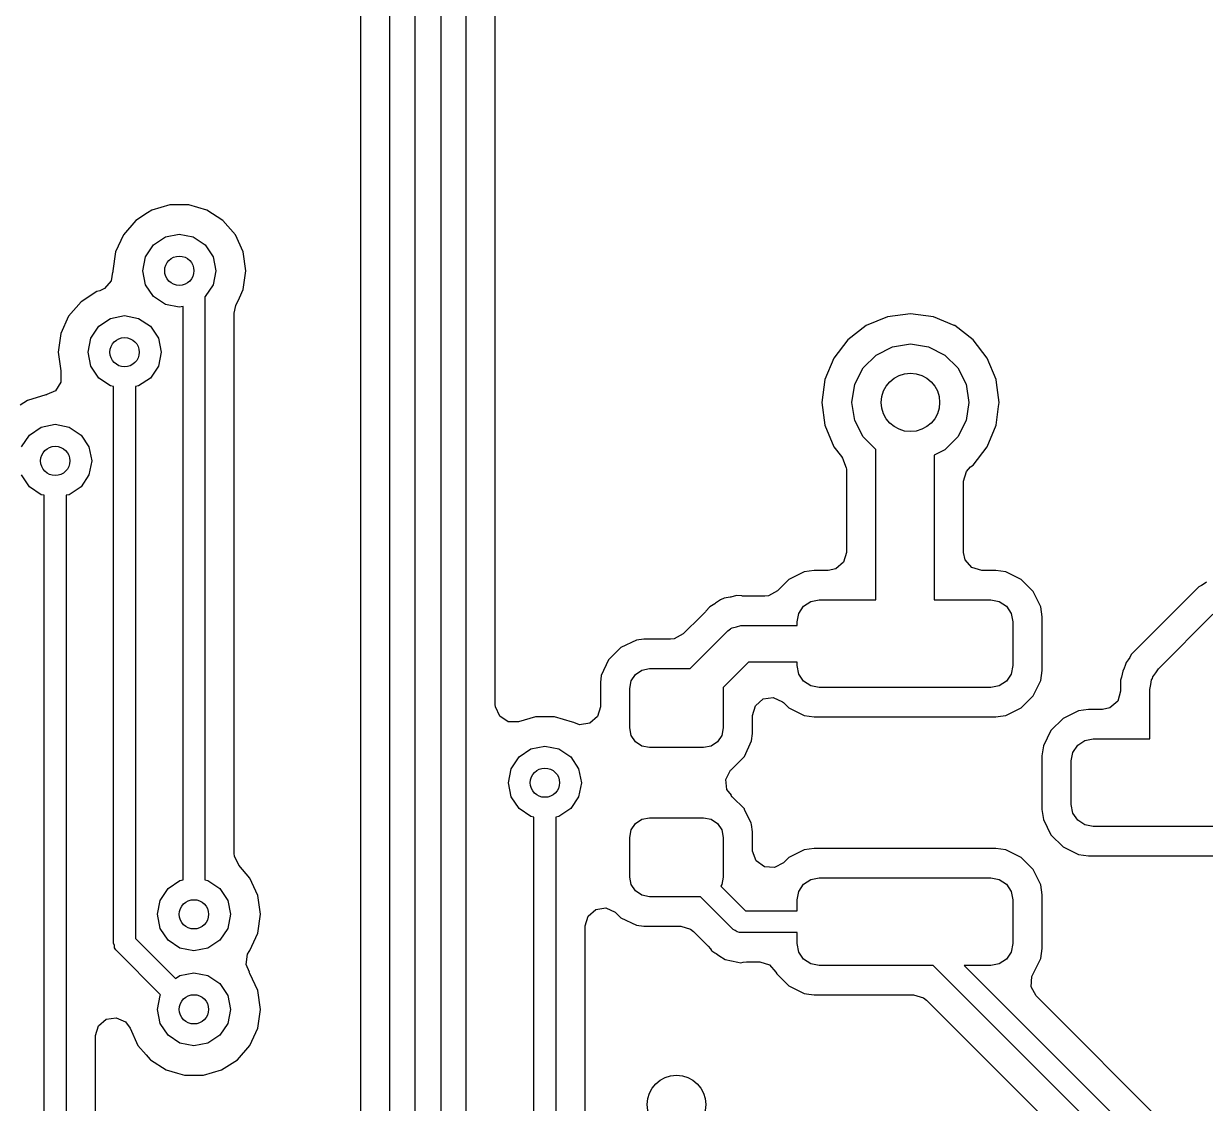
# Model space of a CAD drawing. Extents: x 0.4 to 10.6, y -8.1 to -0.4.
# Drawn here: x 5.7691 to 6.0873, y -2.2713 to -1.9807 of the extents above; entities that cross this region are included whole.
import ezdxf

# ---------------------------------------------------------------- set-up
doc = ezdxf.new("R2010")
doc.units = 0
doc.header["$MEASUREMENT"] = 0
doc.layers.add('BLACK', color=7, linetype='CONTINUOUS')

msp = doc.modelspace()

# ---------------------------------------------------------------- linework, layer by layer
at = {"layer": 'BLACK', "linetype": 'CONTINUOUS'}
for p, q in [((5.85982, -1.90754), (5.85982, -2.51857)), ((5.86772, -2.52386), (5.86772, -1.90659)), ((5.87441, -1.90798), (5.87441, -2.52525)), ((5.8815, -2.52957), (5.8815, -1.9123)), ((5.88819, -1.91369), (5.88819, -2.53096)), ((5.89608, -2.16396), (5.89608, -1.9207)), ((5.80847, -2.02951), (5.80358, -2.03094)), ((5.81357, -2.02951), (5.80847, -2.02951)), ((5.80847, -2.02951), (5.80847, -2.02951)), ((5.81847, -2.03094), (5.81357, -2.02951)), ((5.81357, -2.02951), (5.81357, -2.02951)), ((5.80241, -2.03169), (5.79929, -2.0337)), ((5.80358, -2.03094), (5.80241, -2.03169)), ((5.80358, -2.03094), (5.80358, -2.03094)), ((5.80358, -2.03094), (5.80358, -2.03094)), ((5.82276, -2.0337), (5.81847, -2.03094)), ((5.81847, -2.03094), (5.81847, -2.03094)), ((5.81847, -2.03094), (5.81847, -2.03094)), ((5.79929, -2.0337), (5.79595, -2.03756)), ((5.8261, -2.03756), (5.82276, -2.0337)), ((5.79595, -2.03756), (5.79383, -2.0422)), ((5.79595, -2.03756), (5.79595, -2.03756)), ((5.80406, -2.04028), (5.80726, -2.03815)), ((5.80726, -2.03815), (5.81102, -2.0374)), ((5.81102, -2.0374), (5.81479, -2.03815)), ((5.81479, -2.03815), (5.81798, -2.04028)), ((5.82822, -2.0422), (5.8261, -2.03756)), ((5.79383, -2.0422), (5.7931, -2.04724)), ((5.80193, -2.04348), (5.80406, -2.04028)), ((5.81798, -2.04028), (5.82012, -2.04348)), ((5.82894, -2.04724), (5.82822, -2.0422)), ((5.80118, -2.04724), (5.80193, -2.04348)), ((5.82012, -2.04348), (5.82087, -2.04724)), ((5.79306, -2.04759), (5.79271, -2.04998)), ((5.7931, -2.04759), (5.79306, -2.04759)), ((5.7931, -2.04724), (5.7931, -2.04724)), ((5.7931, -2.04724), (5.79311, -2.04725)), ((5.79311, -2.04725), (5.7931, -2.04726)), ((5.7931, -2.04726), (5.7931, -2.04759)), ((5.80193, -2.05101), (5.80118, -2.04724)), ((5.82087, -2.04724), (5.82012, -2.05101)), ((5.82822, -2.05229), (5.82894, -2.04724)), ((5.79091, -2.05206), (5.78965, -2.05263)), ((5.79271, -2.04998), (5.79091, -2.05206)), ((5.80406, -2.0542), (5.80193, -2.05101)), ((5.82012, -2.05101), (5.81798, -2.0542)), ((5.78884, -2.05287), (5.78455, -2.05563)), ((5.78965, -2.05263), (5.78884, -2.05287)), ((5.78884, -2.05287), (5.78884, -2.05287)), ((5.80726, -2.05634), (5.80406, -2.0542)), ((5.81798, -2.0542), (5.81791, -2.05425)), ((5.81791, -2.05425), (5.81791, -2.21122)), ((5.82625, -2.0566), (5.82718, -2.05456)), ((5.82718, -2.05456), (5.82822, -2.05229)), ((5.78455, -2.05563), (5.78121, -2.05948)), ((5.81102, -2.05709), (5.80726, -2.05634)), ((5.81201, -2.05689), (5.81102, -2.05709)), ((5.81201, -2.21122), (5.81201, -2.05689)), ((5.82581, -2.05863), (5.82625, -2.0566)), ((5.78121, -2.05948), (5.77909, -2.06412)), ((5.78121, -2.05948), (5.78121, -2.05948)), ((5.78932, -2.06221), (5.79251, -2.06008)), ((5.79251, -2.06008), (5.79628, -2.05933)), ((5.79628, -2.05933), (5.80005, -2.06008)), ((5.80005, -2.06008), (5.80324, -2.06221)), ((5.82581, -2.20409), (5.82581, -2.05863)), ((6.0017, -2.05964), (5.99595, -2.06203)), ((6.00787, -2.05883), (6.0017, -2.05964)), ((6.0017, -2.05964), (6.0017, -2.05964)), ((6.01405, -2.05964), (6.00787, -2.05883)), ((6.00787, -2.05883), (6.00787, -2.05883)), ((6.01962, -2.06195), (6.01405, -2.05964)), ((6.01405, -2.05964), (6.01405, -2.05964)), ((5.77909, -2.06412), (5.77836, -2.06917)), ((5.78719, -2.0654), (5.78932, -2.06221)), ((5.80324, -2.06221), (5.80537, -2.0654)), ((5.99595, -2.06203), (5.99101, -2.06582)), ((6.0198, -2.06203), (6.01962, -2.06195)), ((6.02474, -2.06582), (6.0198, -2.06203)), ((5.78644, -2.06917), (5.78719, -2.0654)), ((5.80537, -2.0654), (5.80612, -2.06917)), ((5.99101, -2.06582), (5.98722, -2.07075)), ((5.99862, -2.06994), (6.00301, -2.0677)), ((6.00301, -2.0677), (6.00787, -2.06693)), ((6.00787, -2.06693), (6.01274, -2.0677)), ((6.01274, -2.0677), (6.01713, -2.06994)), ((6.02853, -2.07075), (6.02474, -2.06582)), ((5.77836, -2.06917), (5.77909, -2.07422)), ((5.78719, -2.07294), (5.78644, -2.06917)), ((5.80612, -2.06917), (5.80537, -2.07294)), ((5.98722, -2.07075), (5.98484, -2.07651)), ((5.99513, -2.07342), (5.99862, -2.06994)), ((6.01713, -2.06994), (6.02061, -2.07342)), ((6.03091, -2.07651), (6.02853, -2.07075)), ((5.77909, -2.07422), (5.77916, -2.07446)), ((5.77916, -2.07446), (5.77916, -2.07721)), ((5.78932, -2.07613), (5.78719, -2.07294)), ((5.80537, -2.07294), (5.80324, -2.07613)), ((5.9929, -2.07781), (5.99513, -2.07342)), ((6.02061, -2.07342), (6.02285, -2.07781)), ((5.77916, -2.07721), (5.77767, -2.07953)), ((5.79251, -2.07826), (5.78932, -2.07613)), ((5.80324, -2.07613), (5.80005, -2.07826)), ((5.98484, -2.07651), (5.98403, -2.08268)), ((5.98484, -2.07651), (5.98484, -2.07651)), ((6.03101, -2.07729), (6.03091, -2.07651)), ((6.03172, -2.08268), (6.03101, -2.07729)), ((5.77505, -2.08069), (5.77015, -2.08213)), ((5.77517, -2.08067), (5.77505, -2.08069)), ((5.77528, -2.08062), (5.77517, -2.08067)), ((5.77538, -2.08059), (5.77528, -2.08062)), ((5.77767, -2.07953), (5.77538, -2.08058)), ((5.77538, -2.08058), (5.77538, -2.08059)), ((5.79333, -2.07843), (5.79251, -2.07826)), ((5.79333, -2.22413), (5.79333, -2.07843)), ((5.80005, -2.07826), (5.79923, -2.07843)), ((5.79923, -2.07843), (5.79923, -2.22439)), ((5.99213, -2.08268), (5.9929, -2.07781)), ((6.02285, -2.07781), (6.02362, -2.08268)), ((5.77015, -2.08213), (5.76814, -2.08342)), ((5.77015, -2.08213), (5.77015, -2.08213)), ((5.77015, -2.08213), (5.77015, -2.08213)), ((5.98403, -2.08268), (5.98403, -2.08268)), ((5.98403, -2.08268), (5.98484, -2.08885)), ((5.9929, -2.08754), (5.99213, -2.08268)), ((6.02362, -2.08268), (6.02285, -2.08754)), ((6.03091, -2.08885), (6.03157, -2.08379)), ((6.03157, -2.08379), (6.03172, -2.08268)), ((6.03172, -2.08268), (6.03172, -2.08268)), ((5.77064, -2.09147), (5.77383, -2.08933)), ((5.77383, -2.08933), (5.7776, -2.08858)), ((5.7776, -2.08858), (5.78137, -2.08933)), ((5.78137, -2.08933), (5.78456, -2.09147)), ((5.98484, -2.08885), (5.98484, -2.08885)), ((5.98484, -2.08885), (5.98722, -2.0946)), ((5.99513, -2.09193), (5.9929, -2.08754)), ((6.02285, -2.08754), (6.02061, -2.09193)), ((6.02853, -2.0946), (6.03091, -2.08885)), ((5.76851, -2.09466), (5.77064, -2.09147)), ((5.78456, -2.09147), (5.78669, -2.09466)), ((5.99852, -2.09532), (5.99513, -2.09193)), ((6.02061, -2.09193), (6.01713, -2.09542)), ((5.78669, -2.09466), (5.78744, -2.09843)), ((5.98722, -2.0946), (5.98722, -2.0946)), ((5.98722, -2.0946), (5.98722, -2.0946)), ((5.98722, -2.0946), (5.98928, -2.09729)), ((5.99852, -2.13583), (5.99852, -2.09532)), ((6.01713, -2.09542), (6.01427, -2.09687)), ((6.02474, -2.09954), (6.02853, -2.0946)), ((5.78744, -2.09843), (5.78669, -2.10219)), ((5.98928, -2.09729), (5.98962, -2.09773)), ((5.98962, -2.09773), (5.99061, -2.10029)), ((6.01427, -2.09687), (6.01427, -2.13583)), ((6.02408, -2.10005), (6.02474, -2.09954)), ((6.02474, -2.09954), (6.02474, -2.09954)), ((6.02474, -2.09954), (6.02474, -2.09954)), ((5.77064, -2.10538), (5.76851, -2.10219)), ((5.78669, -2.10219), (5.78456, -2.10538)), ((5.99061, -2.10029), (5.99063, -2.1007)), ((5.99063, -2.1007), (5.99063, -2.12305)), ((6.02217, -2.10392), (6.02294, -2.10128)), ((6.02294, -2.10128), (6.02408, -2.10005)), ((5.77383, -2.10752), (5.77064, -2.10538)), ((5.78456, -2.10538), (5.78137, -2.10752)), ((6.02217, -2.12305), (6.02217, -2.10392)), ((5.77465, -2.10768), (5.77383, -2.10752)), ((5.77465, -2.46016), (5.77465, -2.10768)), ((5.78137, -2.10752), (5.78055, -2.10768)), ((5.78055, -2.10768), (5.78055, -2.45886)), ((5.99063, -2.12305), (5.98985, -2.12569)), ((6.02261, -2.12508), (6.02217, -2.12305)), ((6.02441, -2.12716), (6.02261, -2.12508)), ((5.97928, -2.12832), (5.97514, -2.13035)), ((5.98196, -2.12793), (5.97928, -2.12832)), ((5.98575, -2.12793), (5.98196, -2.12793)), ((5.98778, -2.12749), (5.98575, -2.12793)), ((5.98985, -2.12569), (5.98778, -2.12749)), ((6.02705, -2.12793), (6.02441, -2.12716)), ((6.03084, -2.12793), (6.02705, -2.12793)), ((6.03352, -2.12832), (6.03084, -2.12793)), ((6.03084, -2.12793), (6.03084, -2.12793)), ((6.03766, -2.13035), (6.03352, -2.12832)), ((5.97514, -2.13035), (5.97209, -2.13339)), ((6.04091, -2.1336), (6.03766, -2.13035)), ((6.08693, -2.13156), (6.08628, -2.13196)), ((6.08763, -2.13105), (6.08693, -2.13156)), ((5.96107, -2.13467), (5.95953, -2.13509)), ((5.96245, -2.13479), (5.96107, -2.13467)), ((5.96107, -2.13467), (5.96107, -2.13467)), ((5.96266, -2.13481), (5.96245, -2.13479)), ((5.96287, -2.13482), (5.96266, -2.13481)), ((5.96864, -2.13482), (5.96287, -2.13482)), ((5.96968, -2.13471), (5.96864, -2.13482)), ((5.97209, -2.13339), (5.96968, -2.13471)), ((6.04294, -2.13774), (6.04091, -2.1336)), ((6.04091, -2.1336), (6.04091, -2.1336)), ((6.04091, -2.1336), (6.04091, -2.1336)), ((6.08461, -2.13325), (6.06819, -2.14967)), ((6.0855, -2.13236), (6.08461, -2.13325)), ((6.08628, -2.13196), (6.0855, -2.13236)), ((6.0855, -2.13236), (6.0855, -2.13236)), ((5.95384, -2.13767), (5.95282, -2.13889)), ((5.95522, -2.13687), (5.95384, -2.13767)), ((5.95384, -2.13767), (5.95384, -2.13767)), ((5.95384, -2.13767), (5.95384, -2.13767)), ((5.95384, -2.13767), (5.95384, -2.13767)), ((5.9554, -2.13676), (5.95522, -2.13687)), ((5.95671, -2.13584), (5.9554, -2.13676)), ((5.95689, -2.13576), (5.95671, -2.13584)), ((5.95756, -2.13548), (5.95689, -2.13576)), ((5.95775, -2.13541), (5.95756, -2.13548)), ((5.95932, -2.13513), (5.95775, -2.13541)), ((5.95953, -2.13509), (5.95932, -2.13513)), ((5.97781, -2.13947), (5.97909, -2.13756)), ((5.97909, -2.13756), (5.98101, -2.13628)), ((5.98101, -2.13628), (5.98327, -2.13583)), ((5.98327, -2.13583), (5.99852, -2.13583)), ((6.01427, -2.13583), (6.02953, -2.13583)), ((6.02953, -2.13583), (6.03179, -2.13628)), ((6.03179, -2.13628), (6.0337, -2.13756)), ((6.0337, -2.13756), (6.03498, -2.13947)), ((6.04333, -2.14042), (6.04294, -2.13774)), ((5.95162, -2.1401), (5.94671, -2.14501)), ((5.95267, -2.13905), (5.95162, -2.1401)), ((5.95282, -2.13889), (5.95267, -2.13905)), ((5.97736, -2.14173), (5.97781, -2.13947)), ((6.03498, -2.13947), (6.03543, -2.14173)), ((6.04333, -2.15485), (6.04333, -2.14042)), ((6.07465, -2.15437), (6.08931, -2.13971)), ((5.94855, -2.15433), (5.95872, -2.14416)), ((5.95872, -2.14416), (5.95943, -2.14363)), ((5.95943, -2.14363), (5.95954, -2.1435)), ((5.95954, -2.1435), (5.95965, -2.14347)), ((5.95965, -2.14347), (5.95985, -2.14332)), ((5.95985, -2.14332), (5.96104, -2.14306)), ((5.96104, -2.14306), (5.9622, -2.14272)), ((5.9622, -2.14272), (5.97736, -2.14272)), ((5.97736, -2.14272), (5.97736, -2.14173)), ((6.03543, -2.14173), (6.03543, -2.15354)), ((5.93413, -2.14669), (5.92991, -2.14866)), ((5.93605, -2.14644), (5.93413, -2.14669)), ((5.94326, -2.14644), (5.93605, -2.14644)), ((5.9443, -2.14633), (5.94326, -2.14644)), ((5.94671, -2.14501), (5.9443, -2.14633)), ((5.92991, -2.14866), (5.92661, -2.15195)), ((6.0673, -2.15056), (6.06691, -2.15133)), ((6.06819, -2.14967), (6.0673, -2.15056)), ((6.0673, -2.15056), (6.0673, -2.15056)), ((5.92661, -2.15195), (5.92464, -2.15617)), ((5.96424, -2.15256), (5.95743, -2.15938)), ((5.97736, -2.15256), (5.96424, -2.15256)), ((5.97736, -2.15354), (5.97736, -2.15256)), ((5.97781, -2.1558), (5.97736, -2.15354)), ((6.03543, -2.15354), (6.03498, -2.1558)), ((6.06572, -2.15352), (6.06543, -2.15423)), ((6.06599, -2.15269), (6.06572, -2.15352)), ((6.06651, -2.15199), (6.06599, -2.15269)), ((6.06599, -2.15269), (6.06599, -2.15269)), ((6.06691, -2.15133), (6.06651, -2.15199)), ((5.92464, -2.15617), (5.92439, -2.1581)), ((5.93269, -2.15761), (5.93384, -2.15589)), ((5.93384, -2.15589), (5.93556, -2.15474)), ((5.93556, -2.15474), (5.9376, -2.15433)), ((5.9376, -2.15433), (5.94855, -2.15433)), ((5.97909, -2.15772), (5.97781, -2.1558)), ((6.03498, -2.1558), (6.0337, -2.15772)), ((6.04294, -2.15754), (6.04333, -2.15485)), ((6.06472, -2.15661), (6.06445, -2.15744)), ((6.0649, -2.15587), (6.06472, -2.15661)), ((6.06503, -2.15501), (6.0649, -2.15587)), ((6.06543, -2.15423), (6.06503, -2.15501)), ((6.07278, -2.15734), (6.07302, -2.15696)), ((6.07302, -2.15696), (6.07312, -2.15652)), ((6.07312, -2.15652), (6.07395, -2.15549)), ((6.07395, -2.15549), (6.07465, -2.15437)), ((5.92439, -2.1581), (5.92439, -2.16462)), ((5.93228, -2.15965), (5.93269, -2.15761)), ((5.93228, -2.17028), (5.93228, -2.15965)), ((5.95743, -2.15938), (5.95748, -2.15965)), ((5.95748, -2.15965), (5.95748, -2.17028)), ((5.98101, -2.159), (5.97909, -2.15772)), ((5.98327, -2.15945), (5.98101, -2.159)), ((6.02953, -2.15945), (5.98327, -2.15945)), ((6.03179, -2.159), (6.02953, -2.15945)), ((6.0337, -2.15772), (6.03179, -2.159)), ((6.04091, -2.16167), (6.04294, -2.15754)), ((6.06445, -2.15744), (6.06445, -2.16045)), ((6.07234, -2.15994), (6.07264, -2.15865)), ((6.07234, -2.17323), (6.07234, -2.15994)), ((6.07264, -2.15865), (6.07278, -2.15734)), ((5.96615, -2.16431), (5.96823, -2.16251)), ((5.96823, -2.16251), (5.97095, -2.16212)), ((5.97095, -2.16212), (5.97345, -2.16326)), ((5.97345, -2.16326), (5.97371, -2.1635)), ((5.97371, -2.1635), (5.97514, -2.16493)), ((6.03766, -2.16493), (6.04091, -2.16167)), ((6.06367, -2.16309), (6.06159, -2.16489)), ((6.06445, -2.16045), (6.06367, -2.16309)), ((5.89613, -2.16465), (5.89608, -2.16396)), ((5.89728, -2.16715), (5.89613, -2.16465)), ((5.92439, -2.16462), (5.92361, -2.16726)), ((5.96537, -2.16695), (5.96615, -2.16431)), ((5.97514, -2.16493), (5.97514, -2.16493)), ((5.97514, -2.16493), (5.97514, -2.16493)), ((5.97514, -2.16493), (5.97928, -2.16695)), ((6.03352, -2.16695), (6.03766, -2.16493)), ((6.05309, -2.16573), (6.04896, -2.16775)), ((6.05578, -2.16533), (6.05309, -2.16573)), ((6.05957, -2.16533), (6.05578, -2.16533)), ((6.06159, -2.16489), (6.05957, -2.16533)), ((5.89959, -2.16864), (5.89728, -2.16715)), ((5.90234, -2.16864), (5.89959, -2.16864)), ((5.9069, -2.1673), (5.90234, -2.16864)), ((5.912, -2.1673), (5.9069, -2.1673)), ((5.91689, -2.16874), (5.912, -2.1673)), ((5.912, -2.1673), (5.912, -2.1673)), ((5.91721, -2.16888), (5.91689, -2.16874)), ((5.91722, -2.16886), (5.91721, -2.16888)), ((5.91881, -2.16945), (5.91722, -2.16886)), ((5.92154, -2.16906), (5.91881, -2.16945)), ((5.92361, -2.16726), (5.92154, -2.16906)), ((5.96537, -2.17182), (5.96537, -2.16695)), ((5.97928, -2.16695), (5.98062, -2.16715)), ((5.98062, -2.16715), (5.98196, -2.16734)), ((5.98196, -2.16734), (5.98196, -2.16734)), ((5.98196, -2.16734), (6.03084, -2.16734)), ((6.03084, -2.16734), (6.03213, -2.16715)), ((6.03213, -2.16715), (6.03352, -2.16695)), ((6.04896, -2.16775), (6.0457, -2.171)), ((5.93269, -2.17231), (5.93228, -2.17028)), ((5.93384, -2.17403), (5.93269, -2.17231)), ((5.95708, -2.17231), (5.95592, -2.17403)), ((5.95748, -2.17028), (5.95708, -2.17231)), ((5.96512, -2.17375), (5.96537, -2.17182)), ((6.0457, -2.171), (6.04368, -2.17514)), ((5.90249, -2.17808), (5.90568, -2.17595)), ((5.90568, -2.17595), (5.90945, -2.1752)), ((5.90945, -2.1752), (5.91322, -2.17595)), ((5.91322, -2.17595), (5.91641, -2.17808)), ((5.93556, -2.17519), (5.93384, -2.17403)), ((5.9376, -2.17559), (5.93556, -2.17519)), ((5.95217, -2.17559), (5.9376, -2.17559)), ((5.9542, -2.17519), (5.95217, -2.17559)), ((5.95592, -2.17403), (5.9542, -2.17519)), ((5.96315, -2.17797), (5.96512, -2.17375)), ((6.04368, -2.17514), (6.04329, -2.17782)), ((6.05163, -2.17687), (6.05291, -2.17496)), ((6.05291, -2.17496), (6.05483, -2.17368)), ((6.05483, -2.17368), (6.05709, -2.17323)), ((6.05709, -2.17323), (6.07234, -2.17323)), ((5.90036, -2.18127), (5.90249, -2.17808)), ((5.91641, -2.17808), (5.91854, -2.18127)), ((5.96119, -2.17993), (5.96315, -2.17797)), ((6.04329, -2.17782), (6.04329, -2.19225)), ((6.05118, -2.17913), (6.05163, -2.17687)), ((6.05118, -2.19094), (6.05118, -2.17913)), ((5.89961, -2.18504), (5.90036, -2.18127)), ((5.91854, -2.18127), (5.91929, -2.18504)), ((5.95817, -2.18415), (5.95942, -2.1817)), ((5.95942, -2.1817), (5.95956, -2.18157)), ((5.95956, -2.18156), (5.96119, -2.17993)), ((5.95956, -2.18157), (5.95956, -2.18156)), ((5.90036, -2.18881), (5.89961, -2.18504)), ((5.91929, -2.18504), (5.91854, -2.18881)), ((5.95846, -2.18689), (5.95817, -2.18415)), ((5.90249, -2.192), (5.90036, -2.18881)), ((5.91854, -2.18881), (5.91641, -2.192)), ((5.95967, -2.1884), (5.95846, -2.18689)), ((5.95956, -2.18851), (5.95967, -2.1884)), ((5.95986, -2.18882), (5.95956, -2.18851)), ((5.96315, -2.19211), (5.95986, -2.18882)), ((5.95986, -2.18882), (5.95986, -2.18882)), ((5.90568, -2.19413), (5.90249, -2.192)), ((5.91641, -2.192), (5.91322, -2.19413)), ((5.96322, -2.19225), (5.96315, -2.19211)), ((5.96495, -2.19597), (5.96322, -2.19225)), ((6.04329, -2.19225), (6.04368, -2.19494)), ((6.05163, -2.1932), (6.05118, -2.19094)), ((5.9065, -2.19429), (5.90568, -2.19413)), ((5.9065, -2.29997), (5.9065, -2.19429)), ((5.91322, -2.19413), (5.9124, -2.19429)), ((5.9124, -2.19429), (5.9124, -2.29874)), ((5.93384, -2.19604), (5.93556, -2.19489)), ((5.93556, -2.19489), (5.9376, -2.19449)), ((5.9376, -2.19449), (5.95217, -2.19449)), ((5.95217, -2.19449), (5.9542, -2.19489)), ((5.9542, -2.19489), (5.95592, -2.19604)), ((6.04368, -2.19494), (6.0457, -2.19907)), ((6.05291, -2.19512), (6.05163, -2.1932)), ((6.05483, -2.1964), (6.05291, -2.19512)), ((5.93228, -2.1998), (5.93269, -2.19777)), ((5.93269, -2.19777), (5.93384, -2.19604)), ((5.95592, -2.19604), (5.95708, -2.19777)), ((5.95708, -2.19777), (5.95748, -2.1998)), ((5.96512, -2.19633), (5.96495, -2.19597)), ((5.96537, -2.19826), (5.96512, -2.19633)), ((5.96537, -2.20313), (5.96537, -2.19826)), ((6.05709, -2.19685), (6.05483, -2.1964)), ((6.10335, -2.19685), (6.05709, -2.19685)), ((5.93228, -2.21043), (5.93228, -2.1998)), ((5.95748, -2.1998), (5.95748, -2.21043)), ((6.0457, -2.19907), (6.04896, -2.20233)), ((5.82586, -2.20478), (5.82581, -2.20409)), ((5.827, -2.20728), (5.82586, -2.20478)), ((5.96539, -2.20348), (5.96537, -2.20313)), ((5.96635, -2.20605), (5.96539, -2.20348)), ((5.97928, -2.20313), (5.97514, -2.20515)), ((5.98196, -2.20274), (5.97928, -2.20313)), ((6.03084, -2.20274), (5.98196, -2.20274)), ((5.98196, -2.20274), (5.98196, -2.20274)), ((6.03352, -2.20313), (6.03084, -2.20274)), ((6.03084, -2.20274), (6.03084, -2.20274)), ((6.03766, -2.20515), (6.03352, -2.20313)), ((6.04896, -2.20233), (6.04896, -2.20233)), ((6.04896, -2.20233), (6.04896, -2.20233)), ((6.04896, -2.20233), (6.05309, -2.20435)), ((6.05309, -2.20435), (6.05443, -2.20455)), ((6.05443, -2.20455), (6.05578, -2.20474)), ((6.05578, -2.20474), (6.05578, -2.20474)), ((6.05578, -2.20474), (6.10466, -2.20474)), ((5.83003, -2.21078), (5.827, -2.20728)), ((5.96855, -2.2077), (5.96635, -2.20605)), ((5.97129, -2.2079), (5.96855, -2.2077)), ((5.97371, -2.20658), (5.97129, -2.2079)), ((5.97514, -2.20515), (5.97371, -2.20658)), ((6.04091, -2.20841), (6.03766, -2.20515)), ((5.81119, -2.21138), (5.81201, -2.21122)), ((5.81791, -2.21122), (5.81873, -2.21138)), ((5.83215, -2.21542), (5.83003, -2.21078)), ((5.93269, -2.21247), (5.93228, -2.21043)), ((5.95748, -2.21043), (5.95708, -2.21247)), ((5.97909, -2.21236), (5.98101, -2.21108)), ((5.98101, -2.21108), (5.98327, -2.21063)), ((5.98327, -2.21063), (6.02953, -2.21063)), ((6.02953, -2.21063), (6.03179, -2.21108)), ((6.03179, -2.21108), (6.0337, -2.21236)), ((6.04294, -2.21254), (6.04091, -2.20841)), ((6.04091, -2.20841), (6.04091, -2.20841)), ((6.04091, -2.20841), (6.04091, -2.20841)), ((5.80587, -2.21671), (5.808, -2.21351)), ((5.808, -2.21351), (5.81119, -2.21138)), ((5.81873, -2.21138), (5.82192, -2.21351)), ((5.82192, -2.21351), (5.82405, -2.21671)), ((5.93384, -2.21419), (5.93269, -2.21247)), ((5.93556, -2.21534), (5.93384, -2.21419)), ((5.95708, -2.21247), (5.95681, -2.21287)), ((5.95681, -2.21287), (5.96343, -2.21949)), ((5.97736, -2.21654), (5.97781, -2.21428)), ((5.97781, -2.21428), (5.97909, -2.21236)), ((6.0337, -2.21236), (6.03498, -2.21428)), ((6.03498, -2.21428), (6.03543, -2.21654)), ((6.04333, -2.21523), (6.04294, -2.21254)), ((5.80512, -2.22047), (5.80587, -2.21671)), ((5.82405, -2.21671), (5.8248, -2.22047)), ((5.83288, -2.22047), (5.83215, -2.21542)), ((5.9376, -2.21575), (5.93556, -2.21534)), ((5.95134, -2.21575), (5.9376, -2.21575)), ((5.96012, -2.22453), (5.95134, -2.21575)), ((5.97736, -2.21949), (5.97736, -2.21654)), ((6.03543, -2.21654), (6.03543, -2.22835)), ((6.04333, -2.22966), (6.04333, -2.21523)), ((5.80587, -2.22424), (5.80512, -2.22047)), ((5.8248, -2.22047), (5.82405, -2.22424)), ((5.83215, -2.22552), (5.83288, -2.22047)), ((5.92107, -2.22096), (5.92315, -2.21915)), ((5.92315, -2.21915), (5.92587, -2.21876)), ((5.92587, -2.21876), (5.92837, -2.21991)), ((5.92837, -2.21991), (5.92863, -2.22014)), ((5.92863, -2.22014), (5.92991, -2.22142)), ((5.96343, -2.21949), (5.97736, -2.21949)), ((5.9203, -2.2236), (5.92107, -2.22096)), ((5.9203, -2.29345), (5.9203, -2.2236)), ((5.92991, -2.22142), (5.93413, -2.22339)), ((5.93413, -2.22339), (5.93605, -2.22364)), ((5.93605, -2.22364), (5.93605, -2.22364)), ((5.93605, -2.22364), (5.94604, -2.22364)), ((5.94604, -2.22364), (5.94868, -2.22442)), ((5.79331, -2.22441), (5.79333, -2.2243)), ((5.79331, -2.22822), (5.79331, -2.22441)), ((5.79332, -2.22415), (5.79333, -2.22413)), ((5.79333, -2.22418), (5.79332, -2.22415)), ((5.79333, -2.2243), (5.79333, -2.22418)), ((5.79923, -2.22439), (5.79921, -2.2245)), ((5.79921, -2.2245), (5.79921, -2.22462)), ((5.79921, -2.22462), (5.79922, -2.22465)), ((5.79922, -2.22465), (5.79921, -2.22467)), ((5.79921, -2.22467), (5.79921, -2.227)), ((5.79921, -2.227), (5.80998, -2.23776)), ((5.808, -2.22743), (5.80587, -2.22424)), ((5.82405, -2.22424), (5.82192, -2.22743)), ((5.83003, -2.23016), (5.83215, -2.22552)), ((5.94868, -2.22442), (5.9495, -2.22507)), ((5.9495, -2.22507), (5.95344, -2.22902)), ((5.9607, -2.2248), (5.96012, -2.22453)), ((5.96119, -2.22522), (5.9607, -2.2248)), ((5.96183, -2.22533), (5.96119, -2.22522)), ((5.96195, -2.22538), (5.96183, -2.22533)), ((5.96202, -2.22536), (5.96195, -2.22538)), ((5.9622, -2.22539), (5.96202, -2.22536)), ((5.97736, -2.22539), (5.9622, -2.22539)), ((5.97736, -2.22835), (5.97736, -2.22539)), ((5.79353, -2.22882), (5.79331, -2.22822)), ((5.79358, -2.22947), (5.79353, -2.22882)), ((5.79395, -2.22999), (5.79358, -2.22947)), ((5.794, -2.23012), (5.79395, -2.22999)), ((5.79407, -2.23016), (5.794, -2.23012)), ((5.79417, -2.23031), (5.79407, -2.23016)), ((5.80598, -2.24211), (5.79417, -2.23031)), ((5.81119, -2.22957), (5.808, -2.22743)), ((5.81496, -2.23031), (5.81119, -2.22957)), ((5.81873, -2.22957), (5.81496, -2.23031)), ((5.82192, -2.22743), (5.81873, -2.22957)), ((5.82985, -2.23045), (5.83003, -2.23016)), ((5.83003, -2.23016), (5.83003, -2.23016)), ((5.95344, -2.22902), (5.95405, -2.22975)), ((5.95405, -2.22975), (5.95432, -2.23016)), ((5.95432, -2.23016), (5.95438, -2.23026)), ((5.95438, -2.23026), (5.9552, -2.2308)), ((5.97781, -2.23061), (5.97736, -2.22835)), ((6.03543, -2.22835), (6.03498, -2.23061)), ((6.04294, -2.23234), (6.04333, -2.22966)), ((5.82898, -2.23395), (5.82937, -2.23123)), ((5.82937, -2.23123), (5.82986, -2.23046)), ((5.82986, -2.23046), (5.82985, -2.23045)), ((5.9552, -2.2308), (5.9552, -2.2308)), ((5.9552, -2.2308), (5.95555, -2.23104)), ((5.95555, -2.23104), (5.95629, -2.23153)), ((5.95629, -2.23153), (5.95797, -2.23266)), ((5.95797, -2.23266), (5.95797, -2.23266)), ((5.95797, -2.23266), (5.95797, -2.23266)), ((5.95797, -2.23266), (5.96137, -2.23333)), ((5.96137, -2.23333), (5.96137, -2.23333)), ((5.96137, -2.23333), (5.9622, -2.2335)), ((5.9622, -2.2335), (5.9628, -2.23338)), ((5.9628, -2.23338), (5.96375, -2.23329)), ((5.96375, -2.23329), (5.96728, -2.23329)), ((5.96728, -2.23329), (5.96992, -2.23406)), ((5.97909, -2.23252), (5.97781, -2.23061)), ((5.98101, -2.2338), (5.97909, -2.23252)), ((6.0337, -2.23252), (6.03179, -2.2338)), ((6.03498, -2.23061), (6.0337, -2.23252)), ((6.04091, -2.23648), (6.04294, -2.23234)), ((5.81119, -2.23695), (5.81496, -2.2362)), ((5.81496, -2.2362), (5.81873, -2.23695)), ((5.82992, -2.23601), (5.82898, -2.23395)), ((5.82985, -2.23606), (5.82992, -2.23601)), ((5.83003, -2.23636), (5.82985, -2.23606)), ((5.83215, -2.241), (5.83003, -2.23636)), ((5.83003, -2.23636), (5.83003, -2.23636)), ((5.96992, -2.23406), (5.97166, -2.23603)), ((5.97166, -2.23603), (5.97188, -2.23648)), ((5.97188, -2.23648), (5.97514, -2.23973)), ((5.98327, -2.23425), (5.98101, -2.2338)), ((6.01403, -2.23425), (5.98327, -2.23425)), ((6.07726, -2.29748), (6.01403, -2.23425)), ((6.02953, -2.23425), (6.02238, -2.23425)), ((6.02238, -2.23425), (6.0823, -2.29417)), ((6.03179, -2.2338), (6.02953, -2.23425)), ((6.04057, -2.23724), (6.04076, -2.2368)), ((6.04076, -2.2368), (6.04091, -2.23648)), ((6.04091, -2.23648), (6.04091, -2.23648)), ((5.80998, -2.23776), (5.81119, -2.23695)), ((5.81873, -2.23695), (5.82192, -2.23908)), ((5.82192, -2.23908), (5.82405, -2.24228)), ((5.97514, -2.23973), (5.97514, -2.23973)), ((5.97514, -2.23973), (5.97514, -2.23973)), ((5.97514, -2.23973), (5.97928, -2.24175)), ((6.04037, -2.23998), (6.04057, -2.23724)), ((6.04169, -2.24239), (6.04037, -2.23998)), ((5.80512, -2.24604), (5.80587, -2.24228)), ((5.80587, -2.24228), (5.80598, -2.24211)), ((5.82405, -2.24228), (5.8248, -2.24604)), ((5.83288, -2.24604), (5.83215, -2.241)), ((5.97928, -2.24175), (5.98052, -2.24194)), ((5.98052, -2.24194), (5.98196, -2.24215)), ((5.98196, -2.24215), (5.98196, -2.24215)), ((5.98196, -2.24215), (6.00874, -2.24215)), ((6.00874, -2.24215), (6.01138, -2.24292)), ((6.01138, -2.24292), (6.01219, -2.24358)), ((6.08679, -2.28749), (6.04169, -2.24239)), ((5.80587, -2.24981), (5.80512, -2.24604)), ((5.8248, -2.24604), (5.82405, -2.24981)), ((5.83215, -2.25109), (5.83288, -2.24604)), ((6.01219, -2.24358), (6.03965, -2.27104)), ((5.78922, -2.25048), (5.7913, -2.24868)), ((5.7913, -2.24868), (5.79402, -2.24829)), ((5.79402, -2.24829), (5.79652, -2.24943)), ((5.79652, -2.24943), (5.79777, -2.25109)), ((5.78844, -2.25312), (5.78922, -2.25048)), ((5.79777, -2.25109), (5.79777, -2.25109)), ((5.79777, -2.25109), (5.79777, -2.25109)), ((5.79777, -2.25109), (5.79989, -2.25573)), ((5.808, -2.253), (5.80587, -2.24981)), ((5.82405, -2.24981), (5.82192, -2.253)), ((5.83003, -2.25573), (5.83215, -2.25109)), ((5.78844, -2.45049), (5.78844, -2.25312)), ((5.79989, -2.25573), (5.80212, -2.25831)), ((5.81119, -2.25514), (5.808, -2.253)), ((5.81496, -2.25589), (5.81119, -2.25514)), ((5.81873, -2.25514), (5.81496, -2.25589)), ((5.82192, -2.253), (5.81873, -2.25514)), ((5.82669, -2.25959), (5.83003, -2.25573)), ((5.80212, -2.25831), (5.80321, -2.25957)), ((5.80321, -2.25957), (5.80323, -2.25959)), ((5.80323, -2.25959), (5.80752, -2.26234)), ((5.8224, -2.26234), (5.82669, -2.25959)), ((5.80752, -2.26234), (5.81053, -2.26323)), ((5.81053, -2.26323), (5.81241, -2.26378)), ((5.81241, -2.26378), (5.81241, -2.26378)), ((5.81241, -2.26378), (5.81241, -2.26378)), ((5.81241, -2.26378), (5.81751, -2.26378)), ((5.81751, -2.26378), (5.8224, -2.26234)), ((5.81751, -2.26378), (5.81751, -2.26378)), ((6.03965, -2.27104), (6.06341, -2.2948))]:
    msp.add_line(p, q, dxfattribs=at)
at = {"layer": 'BLACK'}
for centre, radius in [((5.81102, -2.04724), 0.00394), ((5.79628, -2.06917), 0.00394), ((6.00787, -2.08268), 0.00787), ((5.7776, -2.09843), 0.00394), ((5.90945, -2.18504), 0.00394), ((5.81496, -2.22047), 0.00394), ((5.81496, -2.24604), 0.00394), ((5.94488, -2.27165), 0.00787)]:
    msp.add_circle(centre, radius, dxfattribs=at)

doc.saveas('drawing.dxf')
